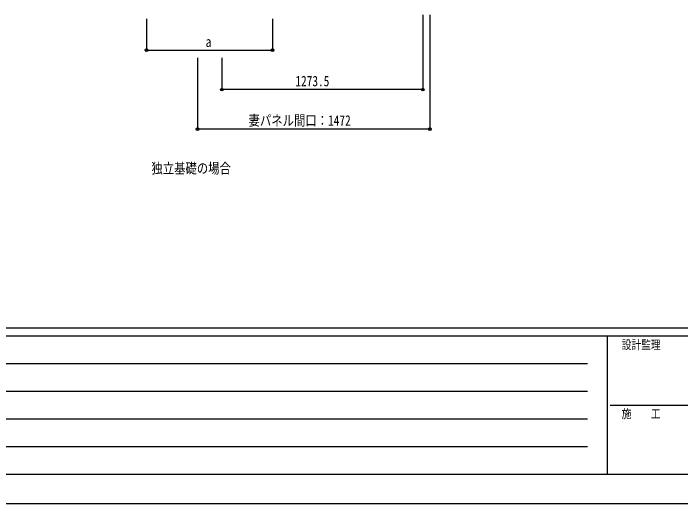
# Model space of a CAD drawing. Units: millimetres, scale not verified. Extents: x -10512 to 10512, y -7425 to 7425.
# Drawn here: x -7026 to -2797, y -7425 to -4317 of the extents above; entities that cross this region are included whole.
import ezdxf
from ezdxf.enums import TextEntityAlignment as Align

# ---------------------------------------------------------------- set-up
doc = ezdxf.new("R2010")
doc.units = ezdxf.units.MM
doc.header["$LTSCALE"] = 30
for name, color, linetype in [('0-2_USER1', 3, 'Continuous'), ('0-6_YKK_D', 6, 'Continuous'), ('0-7_YKK_ZWAK', 7, 'Continuous')]:
    doc.layers.add(name, color=color, linetype=linetype)
doc.styles.add('ＭＳ ゴシック', font='')
doc.styles.get('ＭＳ ゴシック').set_extended_font_data('MS Gothic')

msp = doc.modelspace()

# ---------------------------------------------------------------- linework, layer by layer
at = {"layer": '0-6_YKK_D'}
for p, q in [((-6183.17, -4351.81), (-6183.17, -4551.86)), ((-5383.17, -4351.81), (-5383.17, -4551.86)), ((-4431.67, -4327.27), (-4431.67, -4801.86)), ((-4386.67, -4326.26), (-4386.67, -5051.86)), ((-6183.17, -4550.86), (-5383.17, -4550.86)), ((-5858.67, -4599.89), (-5858.67, -5051.86)), ((-5705.17, -4599.89), (-5705.17, -4801.86)), ((-4431.67, -4800.86), (-5705.17, -4800.86)), ((-4386.67, -5050.86), (-5858.67, -5050.86))]:
    msp.add_line(p, q, dxfattribs=at)
for centre in [(-6183.17, -4550.86), (-5383.17, -4550.86), (-5705.17, -4800.86), (-4431.67, -4800.86), (-5858.67, -5050.86), (-4386.67, -5050.86)]:
    msp.add_circle(centre, 8.5, dxfattribs=at)
at = {"layer": '0-7_YKK_ZWAK'}
for p, q in [((9737.55, -6312.5), (-9762.45, -6312.5)), ((-3262.45, -6362.5), (-9762.45, -6362.5)), ((-3262.45, -6362.5), (-3262.45, -7237.5)), ((-12.45, -6362.5), (-3262.45, -6362.5)), ((-9656.2, -6537.5), (-3387.45, -6537.5)), ((-9656.2, -6712.5), (-3387.45, -6712.5)), ((-3243.7, -6800), (-12.45, -6800)), ((-9656.2, -6887.5), (-3387.45, -6887.5)), ((-9656.2, -7062.5), (-3387.45, -7062.5)), ((-9762.45, -7237.5), (-3262.45, -7237.5)), ((-3262.45, -7237.5), (-12.45, -7237.5))]:
    msp.add_line(p, q, dxfattribs=at)
msp.add_lwpolyline([(-10512.5, -7425), (10512.5, -7425), (10512.5, 7425), (-10512.5, 7425)], close=True, dxfattribs=at)

# ---------------------------------------------------------------- texts
at = {"layer": '0-2_USER1', "style": 'ＭＳ ゴシック', "width": 0.8}
msp.add_text('独立基礎の場合', height=65.98, dxfattribs=at).set_placement((-6151.26, -5351.92), align=Align.BOTTOM_LEFT)
at = {"layer": '0-6_YKK_D', "style": 'ＭＳ ゴシック', "width": 0.8}
for s, p in [('a', (-5807.17, -4550.06)), ('1273.5', (-5238.82, -4799.2)), ('妻パネル間口：1472', (-5535.47, -5048.86))]:
    msp.add_text(s, height=65.98, dxfattribs=at).set_placement(p, align=Align.BOTTOM_LEFT)
at = {"layer": '0-7_YKK_ZWAK', "style": 'ＭＳ ゴシック', "width": 0.8}
for s, p in [('設計監理', (-3170.78, -6462.5)), ('施\u3000\u3000工', (-3170.78, -6900))]:
    msp.add_text(s, height=54.99, dxfattribs=at).set_placement(p, align=Align.BOTTOM_LEFT)

doc.saveas('drawing.dxf')
